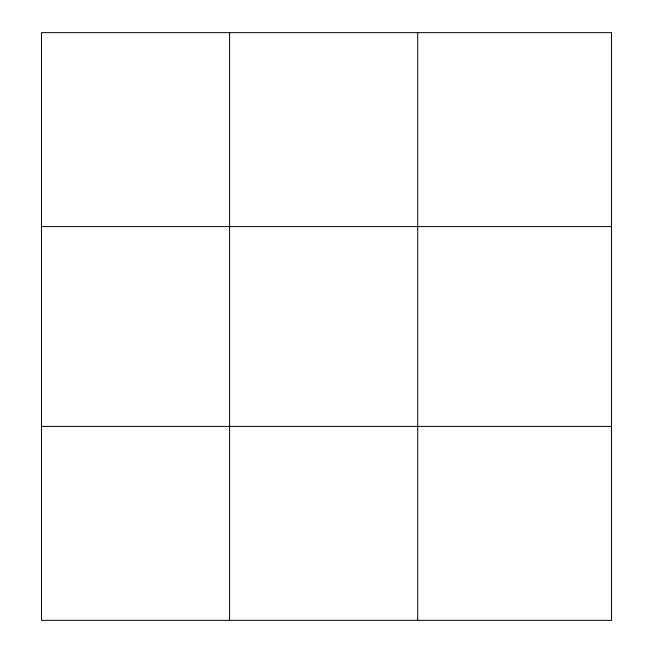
<?xml version="1.0" encoding="UTF-8"?>
<svg xmlns="http://www.w3.org/2000/svg" width="653" height="653" viewBox="0 0 653 653"><rect width="100%" height="100%" fill="white"/><g stroke="black" fill="none" stroke-linecap="round" stroke-linejoin="round"><path stroke-width="0.98" d="M229.595 620.35L229.595 32.65M417.708 620.35L417.708 32.65M41.482 226.591L611.518 226.591M41.482 426.409L611.518 426.409M611.518 32.65L41.482 32.65L41.482 620.35L611.518 620.35L611.518 32.65"/></g></svg>
